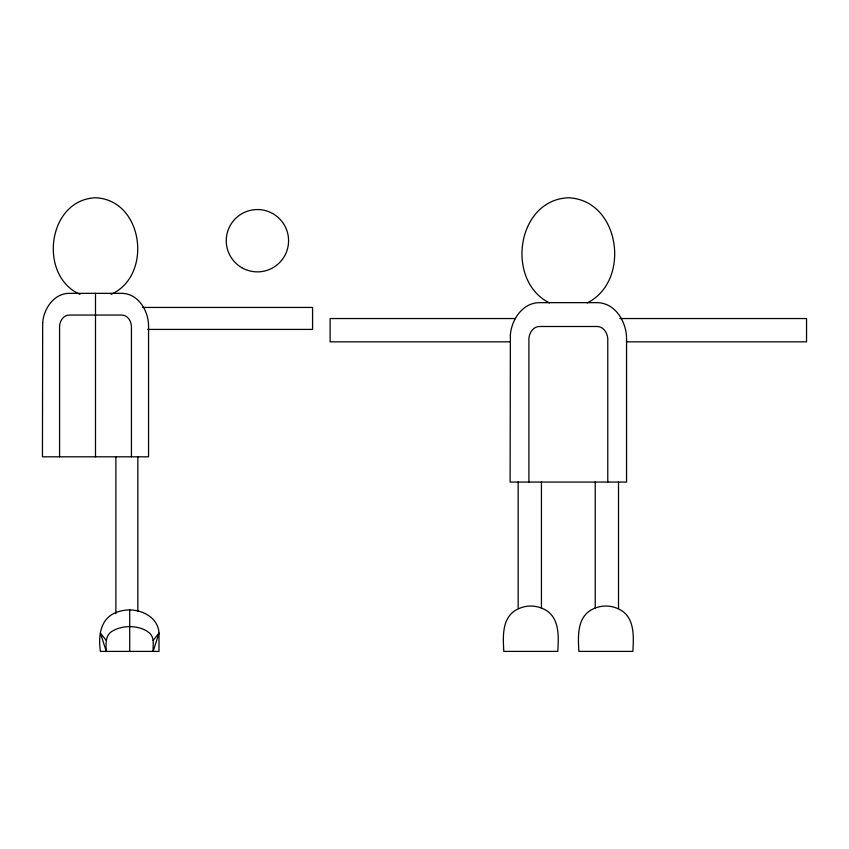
<?xml version="1.0" encoding="UTF-8"?>
<svg xmlns="http://www.w3.org/2000/svg" width="849" height="849" viewBox="0 0 849 849"><rect width="100%" height="100%" fill="white"/><g stroke="black" fill="none" stroke-linecap="round" stroke-linejoin="round"><path stroke-width="1.27" d="M106.274 640.433L100.415 633.089L106.274 651.395C105.785 643.935 105.138 634.479 113.14 630.648C118.213 627.857 123.965 626.711 129.706 626.583C136.944 626.764 144.553 628.451 149.997 633.513C154.773 638.257 152.724 645.42 153.138 651.395L158.996 633.089C158.084 615.525 137.442 607.205 122.129 610.739C101.413 614.676 97.784 632.961 100.415 651.395L158.996 651.395L158.996 633.089L153.138 640.433M517.296 609.317C501.653 617.191 502.969 636.676 503.797 651.395L557.793 651.395C558.621 636.676 559.937 617.191 544.294 609.317C536.207 605.178 526.306 604.849 518.155 608.977L518.155 481.924M111.092 294.348C153.064 275.776 143.577 199.727 95.502 197.775C47.427 199.727 37.94 275.776 79.912 294.348M587.2 302.902C631.412 281.061 620.248 199.908 568.331 197.775C516.415 199.908 505.251 281.061 549.473 302.902M142.452 307.444L312.57 307.444L312.57 329.412L147.726 329.412M515.492 318.545L330.123 318.545L330.123 341.829L510.196 341.829M619.855 318.545L806.55 318.545L806.55 341.829L626.477 341.829M619.377 609.317C635.02 617.191 633.694 636.676 632.876 651.395L578.869 651.395C578.052 636.676 576.736 617.191 592.379 609.317C600.466 605.178 610.357 604.849 618.518 608.977L618.518 481.924M607.767 482.062L607.767 340.375C608.16 333.997 603.957 326.303 596.826 326.494L539.837 326.494C532.716 326.303 528.513 333.997 528.906 340.375L528.906 482.062M595.234 481.85L595.234 608.202M541.439 481.85L541.439 608.202M137.846 456.815L137.846 611.11M131.436 456.815L131.436 327.714C131.786 321.909 127.955 314.883 121.471 315.064L69.533 315.064C63.049 314.883 59.218 321.909 59.568 327.714L59.568 456.815M129.706 609.943L129.706 651.395M115.878 456.815L115.878 613.753M95.502 293.34L95.502 456.815M42.673 322.609L42.45 456.815L148.554 456.815L148.554 327.003C148.936 311.721 138.833 293.712 122.023 293.34L68.971 293.34C53.848 293.563 43.808 308.728 42.673 322.609M510.366 334.771L510.111 482.062L626.551 482.062L626.551 339.589C626.976 322.832 615.886 303.061 597.441 302.658L539.221 302.658C522.623 302.891 511.607 319.532 510.366 334.771M241.838 267.7A31.158 31.158 0 0 0 288.575 240.713A31.158 31.158 0 0 0 241.838 213.725A31.158 31.158 0 0 0 241.838 267.7"/></g></svg>
